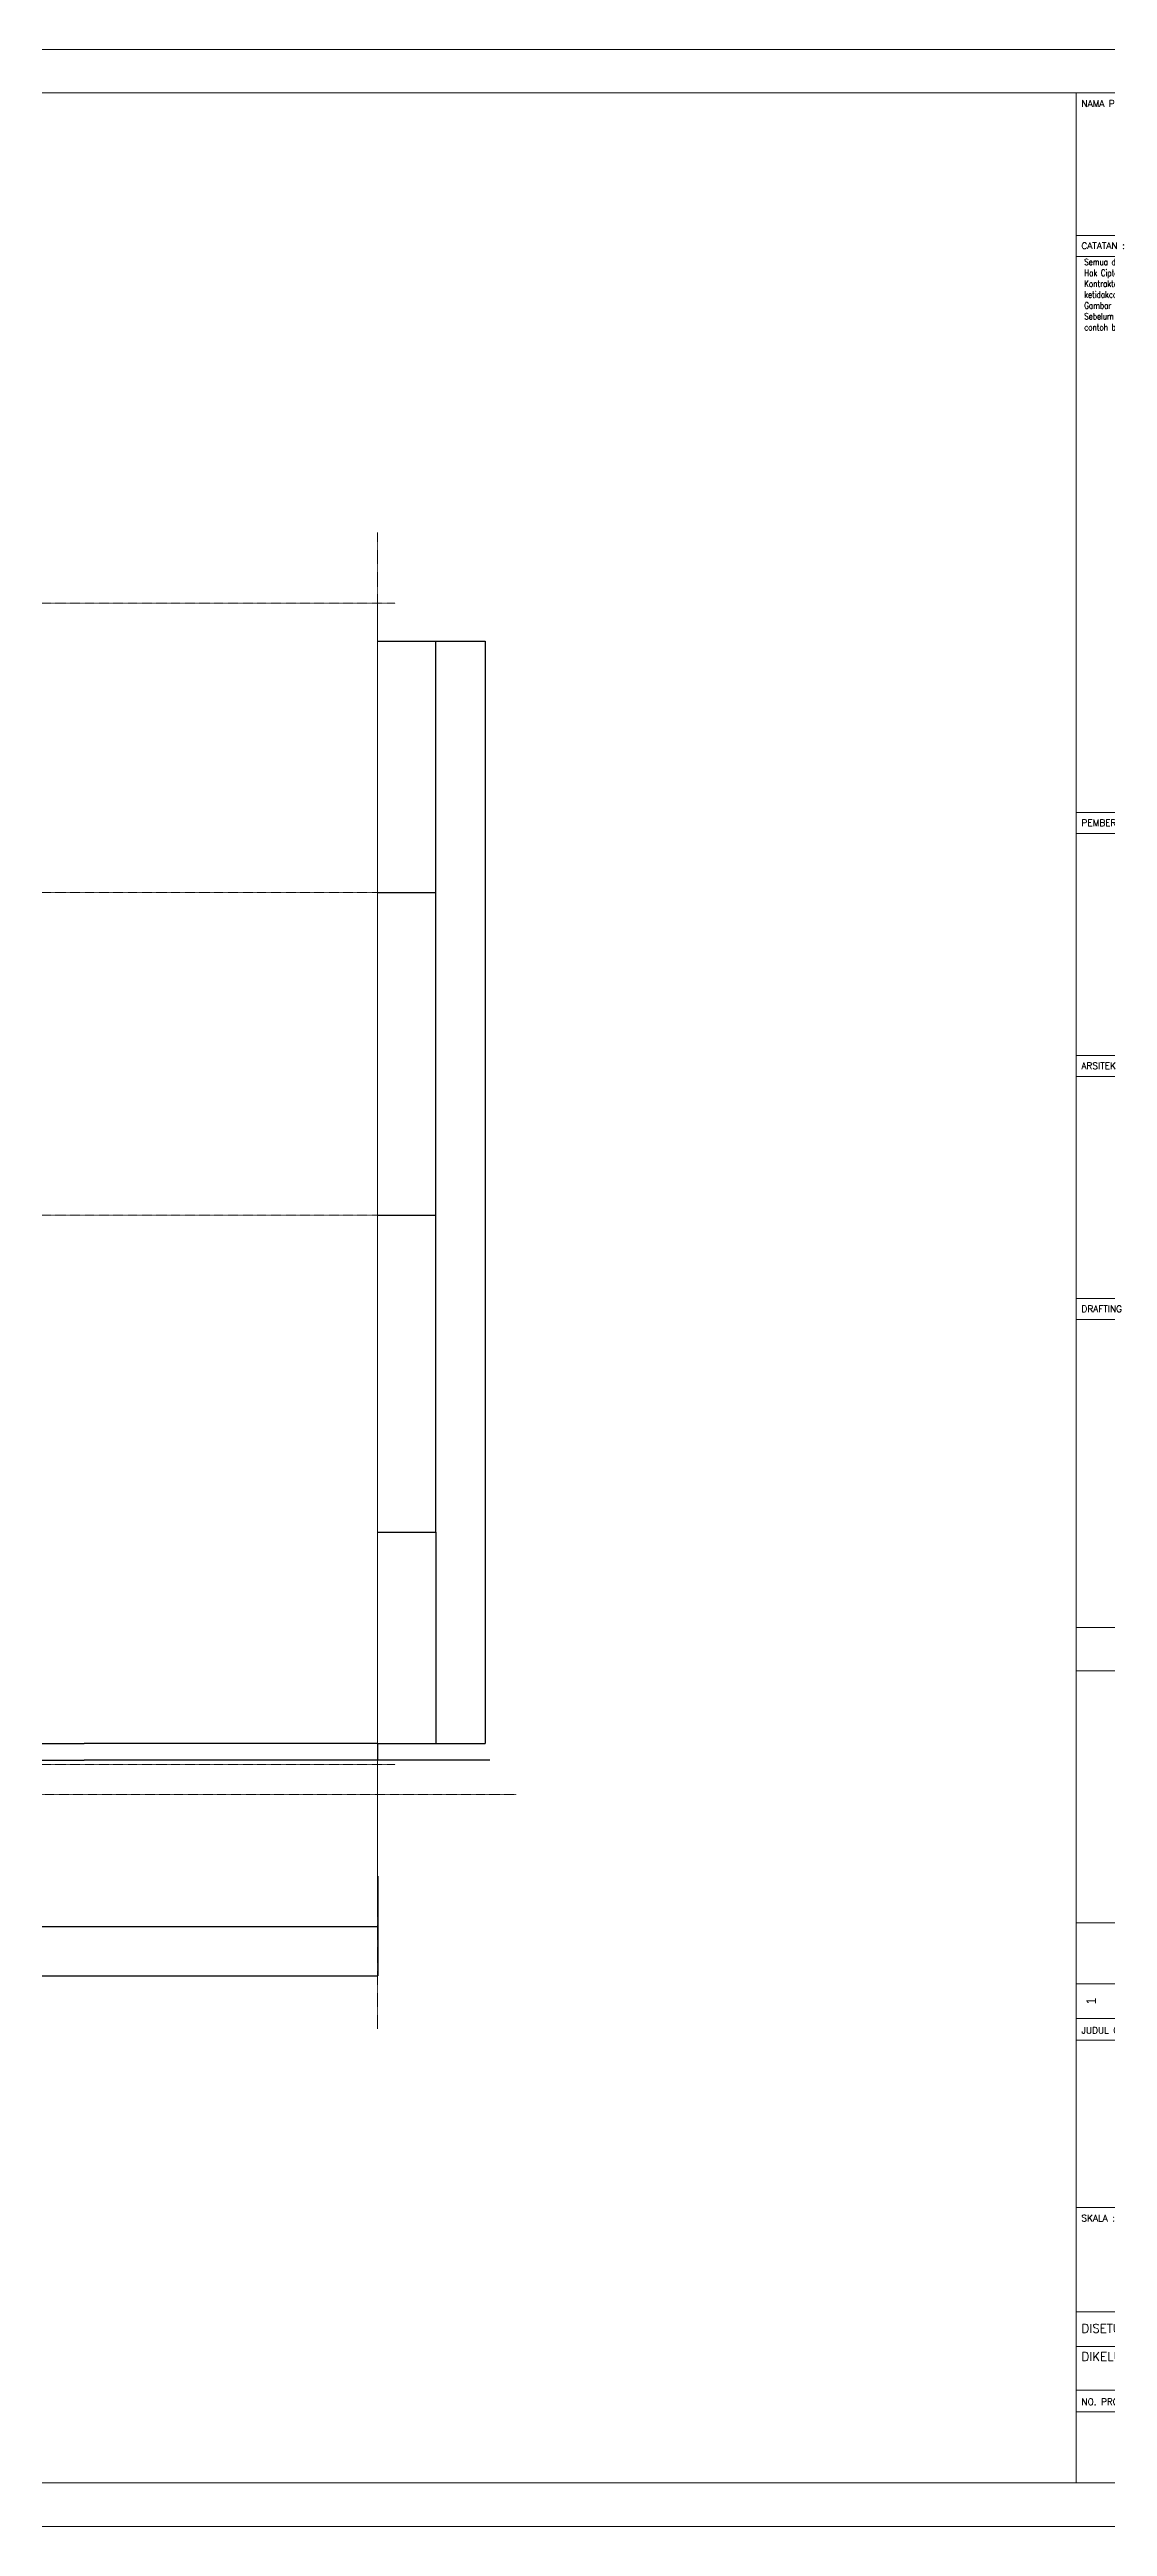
# Model space of a CAD drawing. Header units: millimetres. Extents: x -9564 to 494436, y -140371 to 4257.
# Drawn here: x 140500 to 153109, y -25289 to 4257 of the extents above; entities that cross this region are included whole.
import ezdxf

# ---------------------------------------------------------------- set-up
doc = ezdxf.new("R2010")
doc.units = ezdxf.units.MM
doc.header["$MEASUREMENT"] = 0
doc.linetypes.add('DASHED2', pattern=[0.375, 0.25, -0.125])
doc.linetypes.add('HIDDEN2', pattern=[0.1875, 0.125, -0.0625])
doc.layers.get('DEFPOINTS').update_dxf_attribs({"lineweight": 18})
for name, color, linetype, lineweight in [('AS', 8, 'HIDDEN2', 5), ('LEGEND', 1, 'DASHED2', 50), ('XR-KOP A3_MOZART$0$A-TXTKOP', 3, 'Continuous', 5), ('XR-KOP A3_MOZART$0$KOP-A1$0$A-GRSKOP', 1, 'Continuous', 5), ('XR-KOP A3_MOZART$0$KOP-A1$0$A-TXTKOP', 3, 'Continuous', 5)]:
    doc.layers.add(name, color=color, linetype=linetype, lineweight=lineweight)
doc.styles.add('style2', font='times.ttf', dxfattribs={"height": 0.18})
doc.styles.add('XR-KOP A3_MOZART$0$KOP-A1$0$DIM100', font='SIMPLEX.shx', dxfattribs={"width": 0.8, "height": 250})
doc.styles.add('XR-KOP A3_MOZART$0$KOP-A1$0$ROMANS', font='romans.shx', dxfattribs={"height": 200})
doc.styles.add('XR-KOP A3_MOZART$0$ROMAND', font='romand.shx', dxfattribs={"height": 2, "bigfont": 'bigfont.shx'})
doc.dimstyles.new('ISO-25', dxfattribs={"dimtxt": 0.18, "dimasz": 0.12, "dimexe": 0.1, "dimexo": 0.1, "dimgap": 0.0625, "dimtad": 1, "dimtoh": 1, "dimdec": 0, "dimlfac": 1000, "dimtxsty": 'style2', "dimblk": 'ARCHTICK', "dimcen": 0.15, "dimclrd": 1, "dimclre": 1, "dimclrt": 4, "dimadec": 0, "dimazin": 0, "dimtfac": 1, "dimtdec": 0, "dimtmove": 0, "dimatfit": 3, "dimldrblk": 'OBLIQUE', "dimfxl": 1, "dimarcsym": 0})

# ---------------------------------------------------------------- blocks, each defined once
blk = doc.blocks.new('hsdh')
at = {"layer": 'XR-KOP A3_MOZART$0$KOP-A1$0$A-GRSKOP', "linetype": 'Continuous', "lineweight": 5}
for p, q in [((140385, 56660), (140385, 82138)), ((140385, 80618), (145017, 80618)), ((140385, 74466), (145017, 74466)), ((140385, 74244), (145017, 74244)), ((140385, 71876), (145017, 71876)), ((140385, 71654), (145017, 71654)), ((140385, 69286), (145017, 69286)), ((140385, 69063), (145017, 69063)), ((140385, 65781), (145017, 65781)), ((140385, 65781), (145017, 65781)), ((140385, 65317), (145017, 65317)), ((140385, 62631), (145017, 62631)), ((140385, 61982), (145017, 61982)), ((140385, 61611), (145017, 61611)), ((140385, 61611), (145017, 61611)), ((140385, 61380), (145017, 61380)), ((140385, 59597), (145017, 59597)), ((140385, 58485), (145017, 58485)), ((140385, 58115), (145017, 58115)), ((140385, 57651), (145017, 57651)), ((140385, 57420), (145017, 57420))]:
    blk.add_line(p, q, dxfattribs=at)
at = {"layer": 'XR-KOP A3_MOZART$0$KOP-A1$0$A-GRSKOP', "color": 0, "linetype": 'Continuous', "lineweight": 5}
blk.add_lwpolyline([(145480, 82601), (107945, 82601), (107945, 56197), (145480, 56197)], close=True, dxfattribs=at)
at = {"layer": 'XR-KOP A3_MOZART$0$KOP-A1$0$A-GRSKOP', "color": 5, "linetype": 'Continuous', "lineweight": 5}
blk.add_lwpolyline([(145017, 82138), (108409, 82138), (108409, 56660), (145017, 56660)], close=True, dxfattribs=at)
at = {"layer": 'XR-KOP A3_MOZART$0$KOP-A1$0$A-GRSKOP', "linetype": 'Continuous', "lineweight": 5}
blk.add_lwpolyline([(145017, 80396), (140385, 80396)], dxfattribs=at)
at = {"layer": 'XR-KOP A3_MOZART$0$KOP-A1$0$A-TXTKOP', "lineweight": 5, "style": 'XR-KOP A3_MOZART$0$KOP-A1$0$ROMANS'}
for s, height, p in [('NAMA PROYEK', 69.49, (140443, 81990)), ('CATATAN :', 69.5, (140443, 80475)), ('PEMBERI TUGAS', 69.49, (140443, 74323)), ('ARSITEK', 69.5, (140443, 71733)), ('DRAFTING', 69.5, (140443, 69142)), ('JUDUL GAMBAR :', 69.49, (140443, 61451)), ('SKALA :', 69.5, (140443, 59449)), ('DISETUJUI PEMB. TUGAS', 92.65, (140443, 58262)), ('DIKELUARKAN UNTUK :', 92.65, (140443, 57961)), ('NO. PROYEK', 69.5, (140443, 57491))]:
    blk.add_text(s, height=height, dxfattribs=at).set_placement(p)
at = {"layer": 'XR-KOP A3_MOZART$0$KOP-A1$0$A-TXTKOP', "insert": (140473, 80371), "char_height": 69.485, "width": 4456.22, "attachment_point": 1, "style": 'XR-KOP A3_MOZART$0$KOP-A1$0$DIM100'}
blk.add_mtext('Semua denah, rancangan dan karya seni yang tertera pada gambar ini dilindungi oleh Undang-undang Hak Cipta, serta hanya dipakai untuk yang telah ditentukan dan tidak boleh diperbanyak tanpa ijin tertulis.\\PKontraktor berkewajiban untuk memeriksa dimensi terhadap keadaan lapangan dan apabila ada ketidakcocokan harus dilaporkan kepada Arsitek.\\PGambar berdimensi tidak diperkenankan diskala.\\PSebelum pekerjaan dilaksanakan, kontraktor berkewajiban untuk meminta persetujuan gambar kerja dan contoh bahan dari Arsitek.', dxfattribs=at)
blk = doc.blocks.new('_ArchTick')
at = {"color": 0, "linetype": 'ByBlock', "const_width": 0.15}
blk.add_lwpolyline([(-0.5, -0.5), (0.5, 0.5)], dxfattribs=at)
blk = doc.blocks.new('*D707')
at = {"color": 1, "lineweight": -2, "transparency": 16777216}
for p, q in [((144411, -9649), (145102, -9649)), ((145102, -13429), (145102, -9649)), ((144411, -13429), (145102, -13429))]:
    blk.add_line(p, q, dxfattribs=at)
at = {"layer": 'DEFPOINTS', "color": 0, "transparency": 16777216}
for p in [(144411, -9649), (145102, -9649), (144411, -13429)]:
    blk.add_point(p, dxfattribs=at)
at = {"color": 1, "lineweight": -2, "transparency": 16777216, "xscale": 0.12, "yscale": 0.12, "zscale": 0.12}
for p, rotation in [((145102, -9649), 90), ((145102, -13429), 270)]:
    blk.add_blockref('_ArchTick', p, dxfattribs=dict(at, rotation=rotation))
at = {"color": 4, "transparency": 16777216, "insert": (145102, -11539), "char_height": 0.18, "attachment_point": 5, "rotation": 90, "style": 'style2'}
blk.add_mtext('3779999', dxfattribs=at)
blk = doc.blocks.new('_Oblique')
at = {"color": 0, "linetype": 'ByBlock', "lineweight": -2}
blk.add_line((-0.5, -0.5), (0.5, 0.5), dxfattribs=at)
blk = doc.blocks.new('*D708')
at = {"color": 1, "lineweight": -2, "transparency": 16777216}
for p, q in [((144411, -5799), (145102, -5799)), ((145102, -9649), (145102, -5799)), ((144411, -9649), (145102, -9649))]:
    blk.add_line(p, q, dxfattribs=at)
at = {"layer": 'DEFPOINTS', "color": 0, "transparency": 16777216}
for p in [(144411, -5799, 0), (145102, -5799), (144411, -9649)]:
    blk.add_point(p, dxfattribs=at)
at = {"color": 1, "lineweight": -2, "transparency": 16777216, "xscale": 0.12, "yscale": 0.12, "zscale": 0.12}
for p, rotation in [((145102, -5799), 90), ((145102, -9649), 270)]:
    blk.add_blockref('_ArchTick', p, dxfattribs=dict(at, rotation=rotation))
at = {"color": 4, "transparency": 16777216, "insert": (145102, -7724), "char_height": 0.18, "attachment_point": 5, "rotation": 90, "style": 'style2'}
blk.add_mtext('3849999', dxfattribs=at)
blk = doc.blocks.new('*D709')
at = {"color": 1, "lineweight": -2, "transparency": 16777216}
for p, q in [((144411, -2799), (145102, -2799)), ((145102, -5799), (145102, -2799)), ((144411, -5799), (145102, -5799))]:
    blk.add_line(p, q, dxfattribs=at)
at = {"layer": 'DEFPOINTS', "color": 0, "transparency": 16777216}
for p in [(144411, -2799), (145102, -2799), (144411, -5799)]:
    blk.add_point(p, dxfattribs=at)
at = {"color": 1, "lineweight": -2, "transparency": 16777216, "xscale": 0.12, "yscale": 0.12, "zscale": 0.12}
for p, rotation in [((145102, -2799), 90), ((145102, -5799), 270)]:
    blk.add_blockref('_ArchTick', p, dxfattribs=dict(at, rotation=rotation))
at = {"color": 4, "transparency": 16777216, "insert": (145102, -4299), "char_height": 0.18, "attachment_point": 5, "rotation": 90, "style": 'style2'}
blk.add_mtext('2999999', dxfattribs=at)
blk = doc.blocks.new('*D710')
at = {"color": 1, "lineweight": -2, "transparency": 16777216}
for p, q in [((144418, -13429), (145102, -13429)), ((145102, -13429), (145102, -15949)), ((144418, -15949), (145102, -15949))]:
    blk.add_line(p, q, dxfattribs=at)
at = {"layer": 'DEFPOINTS', "color": 0, "transparency": 16777216}
for p in [(144418, -13429), (144418, -15949), (145102, -15949)]:
    blk.add_point(p, dxfattribs=at)
at = {"color": 1, "lineweight": -2, "transparency": 16777216, "xscale": 0.12, "yscale": 0.12, "zscale": 0.12}
for p, rotation in [((145102, -13429), 90), ((145102, -15949), 270)]:
    blk.add_blockref('_ArchTick', p, dxfattribs=dict(at, rotation=rotation))
at = {"color": 4, "transparency": 16777216, "insert": (145102, -14689), "char_height": 0.18, "attachment_point": 5, "rotation": 90, "style": 'style2'}
blk.add_mtext('2520000', dxfattribs=at)
blk = doc.blocks.new('*D711')
at = {"color": 1, "lineweight": -2, "transparency": 16777216}
for p, q in [((144411, -2799), (145693, -2799)), ((145693, -2799), (145693, -15949)), ((144411, -15949), (145693, -15949))]:
    blk.add_line(p, q, dxfattribs=at)
at = {"layer": 'DEFPOINTS', "color": 0, "transparency": 16777216}
for p in [(144411, -2799, 0), (144411, -15949), (145693, -15949)]:
    blk.add_point(p, dxfattribs=at)
at = {"color": 1, "lineweight": -2, "transparency": 16777216, "xscale": 0.12, "yscale": 0.12, "zscale": 0.12}
for p, rotation in [((145693, -2799), 90), ((145693, -15949), 270)]:
    blk.add_blockref('_ArchTick', p, dxfattribs=dict(at, rotation=rotation))
at = {"color": 4, "transparency": 16777216, "insert": (145693, -9374), "char_height": 0.18, "attachment_point": 5, "rotation": 90, "style": 'style2'}
blk.add_mtext('13149998', dxfattribs=at)
blk = doc.blocks.new('*D700')
at = {"color": 1, "lineweight": -2, "transparency": 16777216}
for p, q in [((140311, -17531), (140311, -18131)), ((144411, -17531), (144411, -18131)), ((140311, -18131), (144411, -18131))]:
    blk.add_line(p, q, dxfattribs=at)
at = {"layer": 'DEFPOINTS', "color": 0, "transparency": 16777216}
for p in [(140311, -17531), (144411, -17531), (144411, -18131)]:
    blk.add_point(p, dxfattribs=at)
at = {"color": 1, "lineweight": -2, "transparency": 16777216, "xscale": 0.12, "yscale": 0.12, "zscale": 0.12, "rotation": 180}
blk.add_blockref('_ArchTick', (140311, -18131), dxfattribs=at)
at = {"color": 1, "lineweight": -2, "transparency": 16777216, "xscale": 0.12, "yscale": 0.12, "zscale": 0.12}
blk.add_blockref('_ArchTick', (144411, -18131), dxfattribs=at)
at = {"color": 4, "transparency": 16777216, "insert": (142361, -18130), "char_height": 0.18, "attachment_point": 5, "style": 'style2'}
blk.add_mtext('4099999', dxfattribs=at)
blk = doc.blocks.new('*D701')
at = {"color": 1, "lineweight": -2, "transparency": 16777216}
for p, q in [((126766, -18131), (126766, -18722)), ((144411, -18131), (144411, -18722)), ((126766, -18722), (144411, -18722))]:
    blk.add_line(p, q, dxfattribs=at)
at = {"layer": 'DEFPOINTS', "color": 0, "transparency": 16777216}
for p in [(126766, -18131), (144411, -18131), (144411, -18722)]:
    blk.add_point(p, dxfattribs=at)
at = {"color": 1, "lineweight": -2, "transparency": 16777216, "xscale": 0.12, "yscale": 0.12, "zscale": 0.12, "rotation": 180}
blk.add_blockref('_ArchTick', (126766, -18722), dxfattribs=at)
at = {"color": 1, "lineweight": -2, "transparency": 16777216, "xscale": 0.12, "yscale": 0.12, "zscale": 0.12}
blk.add_blockref('_ArchTick', (144411, -18722), dxfattribs=at)
at = {"color": 4, "transparency": 16777216, "insert": (135588, -18722), "char_height": 0.18, "attachment_point": 5, "style": 'style2'}
blk.add_mtext('17644998', dxfattribs=at)

msp = doc.modelspace()

# ---------------------------------------------------------------- linework, layer by layer
for p, q in [((140361.1761, -15948.8918, 0), (140910.5385, -15948.8918, 0)), ((144410.5369, -15948.8918, 0), (140910.5385, -15948.8918, 0)), ((144410.5369, -15948.8918, 0), (144410.5369, -16148.8917, 0)), ((140110.5386, -16148.8917, 0), (140910.5385, -16148.8917, 0)), ((144410.5369, -16148.8917, 0), (140910.5385, -16148.8917, 0)), ((145745.9921, -16148.8917, 0), (144410.5369, -16148.8917, 0))]:
    msp.add_line(p, q)
at = {"layer": 'AS'}
for p, q in [((144410.5369, -1503.9424, 0), (144410.5369, -17911.6607, 0)), ((124807.3945, -2348.8943, 0), (144621.1959, -2348.8943, 0)), ((144410.5369, -2236.4143, 0), (144410.5369, -19353.4766, 0)), ((124807.3945, -5798.8937, 0), (144621.1959, -5798.8937, 0)), ((124807.3945, -9648.893, 0), (144621.1959, -9648.893, 0)), ((124807.3945, -16198.8917, 0), (144621.1959, -16198.8917, 0)), ((124023.2534, -16558.8917), (146064.9357, -16558.8917, 0))]:
    msp.add_line(p, q, dxfattribs=at)

# ---------------------------------------------------------------- block references
at = {"layer": 'LEGEND', "xscale": 1.118963964633539, "yscale": 1.118963964633539, "zscale": 1.118963964633539}
msp.add_blockref('hsdh', (-4350.9529, -88170.8627), dxfattribs=at)

# ---------------------------------------------------------------- texts
at = {"layer": 'XR-KOP A3_MOZART$0$A-TXTKOP', "insert": (152857.764, -19059.2068), "char_height": 115.808802, "attachment_point": 1, "rotation": 90, "style": 'XR-KOP A3_MOZART$0$ROMAND'}
msp.add_mtext_dynamic_manual_height_columns('{\\fCentury Gothic|b0|i0|c0|p34;\\W0.9;1}', width=298804.179686, gutter_width=67499.9873, heights=[0], dxfattribs=at)

# ---------------------------------------------------------------- dimensions: what is measured, and where the dimension line sits
for base, p1, p2, picture, middle in [((145101.83898, -2798.89424, 0), (144410.53691, -5798.89368, 0), (144410.53691, -2798.89424, 0), '*D709', (145101.68466, -4298.89396, 0)), ((145692.9053, -15948.8918, 0), (144410.5369, -2798.8942, 0), (144410.5369, -15948.8918, 0), '*D711', (145692.751, -9373.893, 0)), ((145101.839, -5798.8937, 0), (144410.5369, -9648.893, 0), (144410.5369, -5798.8937, 0), '*D708', (145101.6847, -7723.8933, 0)), ((145101.839, -9648.893, 0), (144410.5369, -13428.8922, 0), (144410.5369, -9648.893, 0), '*D707', (145101.6847, -11538.8926, 0)), ((145101.839, -15948.8918, 0), (144418.2898, -13428.8922, 0), (144418.2898, -15948.8918, 0), '*D710', (145101.6849, -14688.892, 0))]:
    dim = msp.add_linear_dim(base=base, p1=p1, p2=p2, angle=90, dimstyle='ISO-25')
    dim.commit()
    dim.dimension.update_dxf_attribs({"geometry": picture, "text_midpoint": middle})
for base, p1, p2, picture, middle in [((144410.5369, -18130.5057, 0), (140310.5377, -17530.5058, 0), (144410.5369, -17530.5058, 0), '*D700', (142360.5373, -18130.3513, 0)), ((144410.5369068208, -18721.8185925206, -0.0000000076), (126765.538420959, -18130.5056543115, -0.0000000076), (144410.5369068208, -18130.5056543115, -0.0000000076), '*D701', (135588.0376638899, -18721.6642756497, -0.0000000076))]:
    dim = msp.add_linear_dim(base=base, p1=p1, p2=p2, dimstyle='ISO-25')
    dim.commit()
    dim.dimension.update_dxf_attribs({"geometry": picture, "text_midpoint": middle})

doc.saveas('drawing.dxf')
